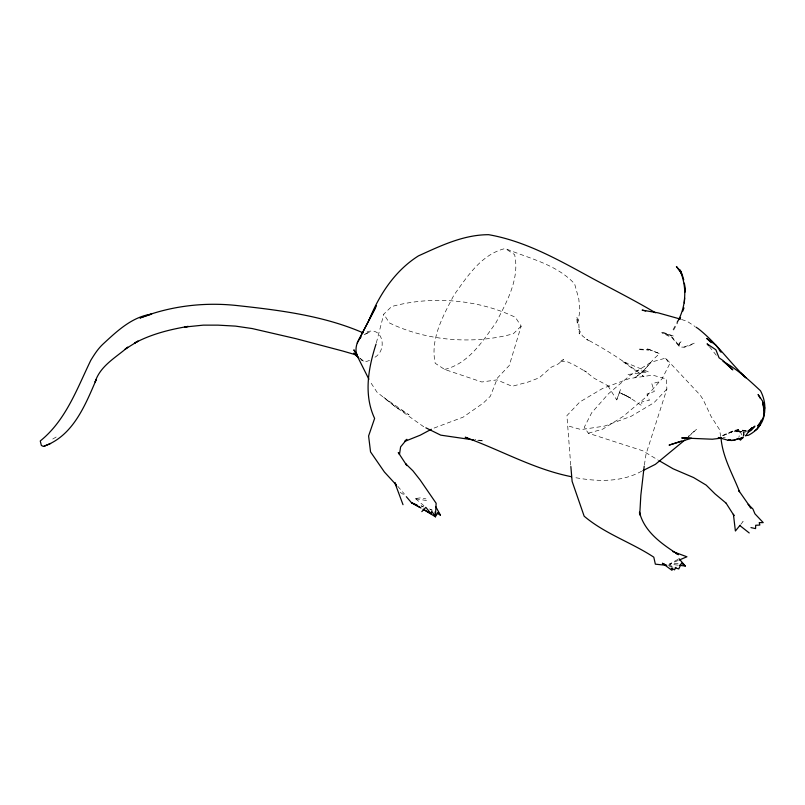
<?xml version="1.0" encoding="UTF-8"?>
<svg xmlns="http://www.w3.org/2000/svg" width="805" height="805" viewBox="0 0 805 805"><rect width="100%" height="100%" fill="white"/><g stroke="black" fill="none" stroke-linecap="round" stroke-linejoin="round"><path stroke-width="0.6" stroke-dasharray="4.03 3.02" d="M743.106 437.286L743.669 432.376L745.822 431.923M743.196 435.676L743.669 432.376L740.077 431.47L731.846 431.661L721.32 436.31L732.701 431.55L731.846 431.661L741.989 431.832L740.077 431.47L738.95 437.165M644.372 465.018L646.033 454.121L666.872 389.077L666.389 378.974L652.634 375.14L629.309 378.592L602.663 388.413L579.821 401.967L566.911 415.632L570.745 465.29M376.348 342.88L383.764 314.181L391.602 306.564C431.41 295.576 478.16 299.279 515.391 317.331L521.157 326.146L509.293 365.46L497.53 377.917L490.386 396.181L483.392 402.993L463.137 417.161L432.426 428.683M616.711 399.884L620.595 389.298L616.711 399.884L607.654 385.384L609.627 386.672L594.241 378.31L584.47 370.783L586.422 372.051L573.693 364.675L566.821 361.515L559.374 361.224L563.661 359.594L558.157 364.011L551.355 367.161L539.28 377.787L528.15 382.033L512.141 386.299L496.916 379.88L481.843 381.993L444.612 369.425L435.233 363.307C429.93 338.986 443.102 316.093 453.859 295.234C467.323 276.507 481.31 254.249 505.238 248.514C529.137 258.536 556.265 264.11 574.619 283.853L578.805 298.977L579.902 311.183L577.366 324.506L576.662 316.687L578.795 322.855L579.298 333.954L578.875 329.255L582.428 335.937L588.455 340.465L586.483 339.177C606.779 349.923 625.908 362.381 643.99 376.7L642.229 375.553M673.614 330.09L677.659 322.704M673.061 329.607L676.542 323.419M650.178 363.216L641.786 372.574L634.793 377.545C645.147 371.86 650.41 360.57 659.718 353.707L646.727 348.545L659.718 353.707M740.791 524.357L743.106 521.499L741.123 523.894M666.872 389.077L653.962 402.742L631.13 416.296L604.475 426.117L581.15 429.578L567.404 425.734M521.157 326.146L513.318 333.763C473.501 344.751 426.751 341.048 389.529 322.996L383.764 314.181M56.209 437.024L52.707 439.047M688.426 436.753L696.577 429.236L688.315 436.32M374.949 357.239C388.312 349.41 382.174 323.751 364.735 332.998M367.654 332.747L363.619 335.081L370.511 331.559M677.971 559.344L669.488 564.134L678.011 565.15M641.726 471.156C621.44 482.527 597.169 481.692 574.961 477.566M678.202 560.461L669.488 564.134L680.255 563.259M444.612 369.425C468.54 363.689 482.527 341.431 495.981 322.704C506.748 301.845 519.919 278.953 514.616 254.632L505.238 248.514M369.555 360.368L366.788 361.385L361.435 360.62M720.767 436.572L719.439 429.457L711.046 416.346L703.077 399.441L700.088 394.973L665.554 358.124L651.185 362.17L630.325 375.19L608.55 393.695L591.705 412.734L584.309 427.193L588.324 433.211L642.702 450.77L657.977 459.977M588.324 433.211L602.693 429.166L623.563 416.145L645.328 397.64L662.173 378.602L669.579 364.132L665.554 358.124M658.601 381.942L651.819 383.703L654.314 391.532L646.989 394.037L649.383 400.276L641.756 401.937L641.937 405.821L629.299 397.358L619.166 392.367L630.858 398.234L622.728 393.816M683.948 347.146L694.574 343.031C690.106 345.546 684.401 348.646 679.219 346.452L672.064 337.778L661.76 332.696L672.839 336.027M628.021 374.486L648.417 371.88L622.396 361.214L634.642 370.069L648.417 371.88M722.96 437.588L725.305 437.648M639.291 349.098L649.323 349.601M639.713 349.662L648.931 350.135M746.688 431.51L733.516 430.695L723.896 434.821L740.117 429.095L733.516 430.695L746.788 430.584M477.607 440.405L483.644 441.08L475.02 439.309M743.669 432.376L745.199 432.617M426.58 500.529L414.474 498.627L420.532 497.862L425.976 498.899M746.084 430.776L742.401 430.122L744.595 434.579M668.059 564.989L673.644 566.639M669.136 566.066L673.956 567.505M681.483 319.454L687.279 321.386L695.107 326.568M673.352 336.027L662.585 332.153L672.386 337.406L679.631 346.22L679.249 343.624L681.604 341.079L678.887 343.785L679.219 346.452M421.085 505.822L423.36 506.697M430.152 509.344L432.416 510.229M421.096 505.912L423.36 506.989M429.538 508.921L431.701 510.149M395.708 407.008L409.031 414.817L383.824 397.579L395.708 407.008L377.012 392.186L369.988 381.429M400.095 492.348L405.569 495.82M423.752 426.771L394.772 406.284M360.298 358.678L364.011 361.475L360.278 358.456M415.571 498.687L423.963 505.782M397.801 486.3L404.442 494.089M709.396 346.693L716.319 355.267M740.077 431.47L742.099 435.344"/><path stroke-width="1.21" d="M639.744 514.717L640.83 495.317L644.191 466.236M423.078 509.243L435.374 516.74L436.149 503.286L420.119 479.951L412.864 470.754L405.64 463.75L406.847 465.582L398.284 452.561L399.501 454.412L400.608 446.886L406.867 439.309L404.684 441.432L420.22 435.193L431.319 429.276M685.075 292.175L685.327 288.663L684.341 283.159M684.31 302.972L684.663 298.021M764.247 412.472L762.577 401.172L758.089 394.51L760.302 398.354M764.569 411.868C764.015 422.333 757.535 430.534 748.449 435.243L745.138 435.696M763.794 414.615L763.663 415.199L764.297 412.2L763.532 404.925M672.457 568.38L671.974 570.312L662.465 563.349L665.795 565.019M376.036 344.077C368.358 368.026 363.478 394.671 374.617 418.429L368.599 435.978L370.542 451.897L384.428 472.032L396.09 484.731L394.873 482.879L403.013 504.685M423.43 509.404L431.047 513.681L431.732 511.225L435.374 516.74L438.091 512.423L440.385 515.049L437.125 513.208M375.331 307.973L358.889 339.7C355.85 344.661 354.925 351.121 357.48 356.474L368.901 379.256M682.831 311.092L683.968 307.923M760.463 422.041L761.278 420.16M369.012 320.149C379.256 294.731 394.893 270.752 418.439 255.889C440.778 245.756 463.539 234.698 488.635 234.688C526.47 241.289 560.401 260.981 593.718 279.104C614.386 290.182 635.306 300.798 655.481 312.773M357.249 342.92L376.488 305.759M675.888 567.304L674.54 569.849L671.249 568.078M679.4 319.545L680.557 317.432M677.126 322.382C686.373 306.755 687.289 285.996 679.531 269.554M745.792 435.686L749.727 429.87L752.303 427.626L748.529 431.249L749.727 429.87L747.845 431.088M760.151 422.635L757.636 425.996C767.215 416.819 766.32 401.695 760.504 390.787C748.871 379.89 737.078 369.082 722.971 361.385M358.889 339.7L361.053 337.013M740.026 525.303L735.398 531.018L733.405 514.304L734.029 515.633L726.12 503.195M758.069 427.103L760.413 424.416L756.972 429.236L754.939 430.675M743.106 437.286L740.459 440.154L738.728 438.312L733.989 440.375L728.072 440.275L718.271 437.467M421.82 511.628L425.825 507.351L431.047 513.681M684.803 440.083L655.391 464.334L642.873 470.643M751.085 429.216L754.909 426.127L751.327 430.252L748.68 431.913M679.289 559.998L686.917 556.778L672.598 551.495M44.959 445.799L43.259 446.393L41.357 445.437L40.25 440.969C65.769 420.482 76.968 388.865 90.774 360.338C94.316 354.522 98.049 348.676 103.08 344.027C117.057 331.117 131.99 316.848 151.632 314.121L139.949 317.995C170.64 305.95 204.198 301.976 236.922 305.538C279.617 310.197 323.459 315.61 363.136 332.857M50.624 443.505L44.265 446.081C72.832 436.008 85.078 405.599 96.117 379.9L95.101 382.003C100.233 365.762 115.759 357.651 127.743 347.176L125.147 349.159L138.098 341.109L134.465 343.151C151.149 334.156 169.654 329.497 188.239 326.397L184.587 327.051L203.303 325.14L218.054 325.14L235.513 326.116L252.217 328.561L296.039 338.694L342.93 351.081L354.723 354.492L357.511 356.585M681.332 441.12L669.066 445.125L691.616 438.202L681.714 437.94L712.395 439.218L721.783 438.081M730.437 439.832L728.072 440.275L731.926 440.516L742.884 437.88L740.801 438.091M473.984 440.003L440.748 435.153L425.875 427.817M679.229 565.301L685.317 566.026L679.038 558.74M467.635 437.789L465.169 437.276C500.76 450.025 534.017 469.335 571.449 476.711M750.964 527.597L755.583 528.613L755.684 525.273L759.85 525.051L759.226 522.606L763.231 522.626L754.949 513.832L752.876 508.941L748.147 504.322L750.864 508.005M645.68 311.002L642.108 310.116L658.148 312.873L680.316 319.072M666.731 565.352L655.351 564.164L653.801 557.181C631.311 542.359 604.968 533.856 584.158 516.196L572.114 481.36L570.856 466.528M675.164 567.857L678.776 568.934L681.453 563.158L685.317 566.026M417.081 505.067L411.456 502.692L406.304 496.675M675.486 553.146L678.474 554.685C662.233 544.281 644.292 531.984 639.502 512.191L639.623 514.687M662.465 563.349L665.755 565.12M420.16 507.573L411.456 502.692L421.025 507.995M658.993 460.591L673.151 468.812L693.568 477.546L706.176 485.113L715.021 493.878L726.12 503.155M696.084 327.222L698.046 328.51C716.269 342.719 729.29 361.948 745.923 377.797L740.66 372.796M739.795 525.494L749.224 532.96M357.48 356.192L353.747 353.174L358.869 358.145M724.752 362.532L732.802 369.857L722.92 360.469L719.056 357.802L715.887 349.783L707.092 343.836L708.631 345.737M711.258 342.699L706.74 338.422L715.866 345.174L721.2 352.097L719.388 350.386M358.627 358.104L353.838 349.843L357.289 354.743M750.874 507.935L738.889 490.748L739.554 491.744C732.6 473.974 722.588 457.23 720.988 437.749M680.326 270.42L681.503 272.382L676.401 266.515L681.382 273.328L679.44 269.423M435.817 506.788L440.385 515.049M394.873 482.879L396.613 486.029M764.75 408.175L762.717 402.158L763.422 405.831M681.825 273.448L683.747 279.858M763.885 408.226L763.794 406.284M435.092 511.93L435.374 516.74"/></g></svg>
